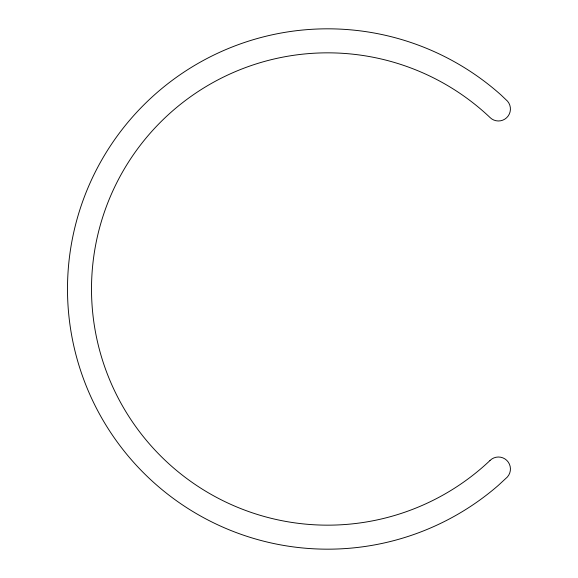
<?xml version="1.0" encoding="UTF-8"?>
<svg xmlns="http://www.w3.org/2000/svg" width="578" height="578" viewBox="0 0 578 578"><rect width="100%" height="100%" fill="white"/><g stroke="black" fill="none" stroke-linecap="round" stroke-linejoin="round"><path stroke-width="0.87" d="M489.963 460.522L489.335 461.15A236.156 236.156 0 0 1 158.943 454.236A236.156 236.156 0 0 1 158.943 123.764A236.156 236.156 0 0 1 489.335 116.85L489.963 117.471A11.994 11.994 0 0 0 506.581 117.796A11.994 11.994 0 0 0 507.549 101.201L501.148 95.095A260.172 260.172 0 0 0 141.205 107.559A260.172 260.172 0 0 0 138.583 467.71A260.172 260.172 0 0 0 498.301 485.404L507.325 477.06A11.994 11.994 0 0 0 506.718 460.319A11.994 11.994 0 0 0 489.963 460.522"/></g></svg>
